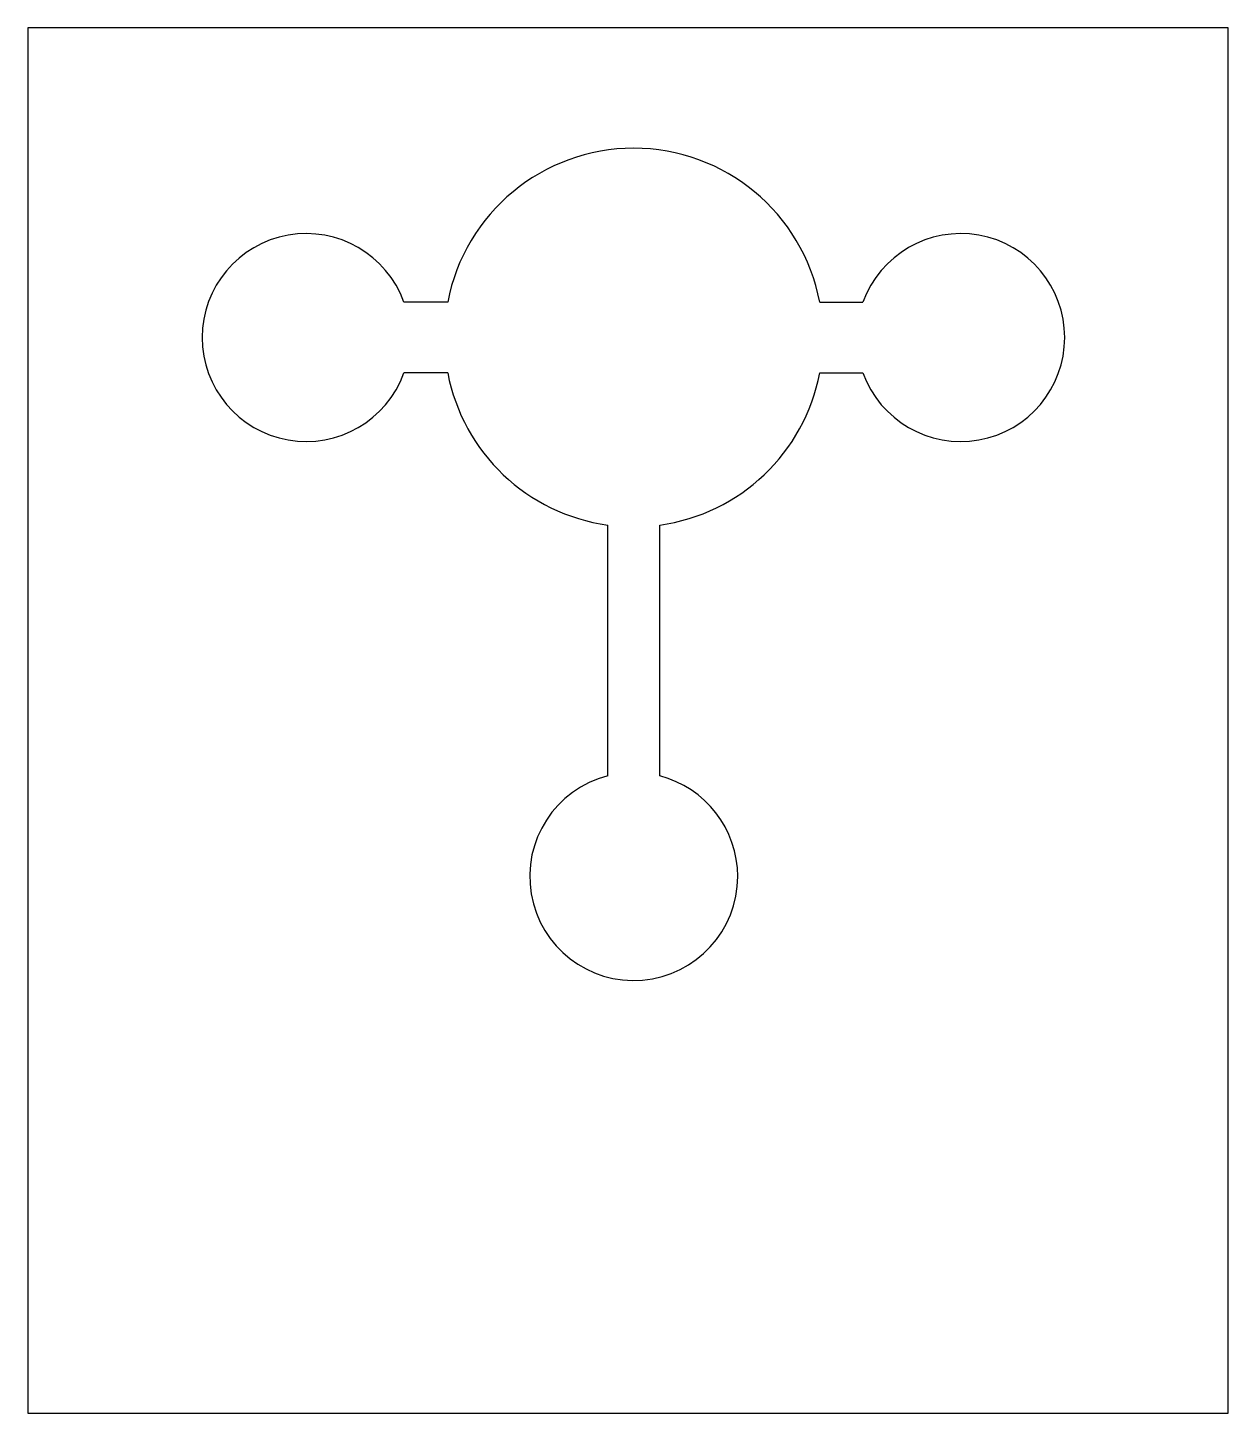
# Model space of a CAD drawing. Extents: x -30.2 to 33.3, y -42.7 to 30.6.
import ezdxf

# ---------------------------------------------------------------- set-up
doc = ezdxf.new("R2010")
doc.units = 0
doc.layers.get('0').update_dxf_attribs({"linetype": 'CONTINUOUS'})
doc.layers.add('CAD', color=7, linetype='CONTINUOUS')

msp = doc.modelspace()

# ---------------------------------------------------------------- linework, layer by layer
at = {"color": 5, "linetype": 'CONTINUOUS'}
for p, q in [((-30.208, 30.621), (-30.208, -42.679)), ((33.292, 30.621), (-30.208, 30.621)), ((33.292, -42.679), (33.292, 30.621)), ((-7.993, 16.105), (-10.309, 16.105)), ((11.683, 16.105), (13.969, 16.105)), ((-7.993, 12.355), (-10.309, 12.355)), ((11.683, 12.355), (13.969, 12.355)), ((0.47, -8.96), (0.47, 4.31)), ((3.22, -8.96), (3.22, 4.31)), ((-30.208, -42.679), (33.292, -42.679))]:
    msp.add_line(p, q, dxfattribs=at)
for centre, start, end in [((-15.48, 14.23), 19.93227, 340.06773), ((19.14, 14.23), 0, 160.06773), ((19.14, 14.23), 199.93227, 0), ((1.845, -14.285), 104.47751, 0), ((1.845, -14.285), 0, 75.52249)]:
    msp.add_arc(centre, 5.5, start, end, dxfattribs=at)
at = {"layer": 'CAD', "color": 5, "linetype": 'CONTINUOUS'}
for start, end in [(10.79054, 169.20946), (190.79054, 262.1087), (277.8913, 349.20946)]:
    msp.add_arc((1.845, 14.23), 10.015, start, end, dxfattribs=at)

doc.saveas('drawing.dxf')
